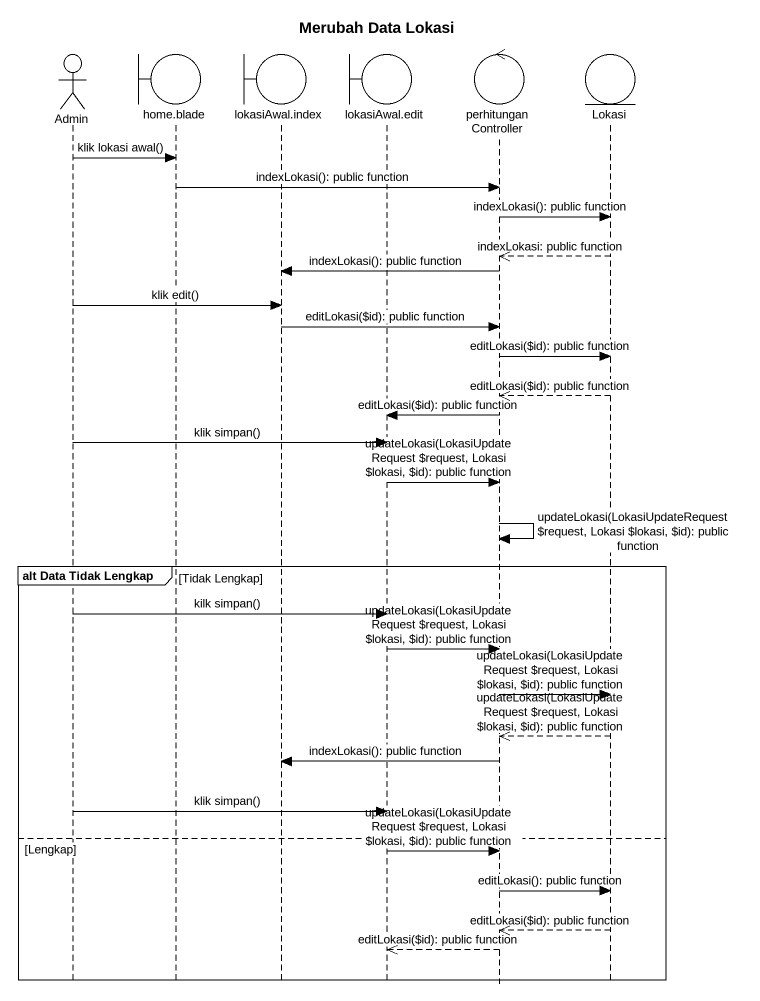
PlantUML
@startuml
title Merubah Data Lokasi
hide footbox
actor Admin
boundary "home.blade" as home_blade
boundary "lokasiAwal.index" as lokasiAwal_index
boundary "lokasiAwal.edit" as lokasiAwal_edit
control perhitunganController
entity Lokasi

Admin -> home_blade : klik lokasi awal()
home_blade -> perhitunganController : indexLokasi(): public function
perhitunganController -> Lokasi : indexLokasi(): public function
Lokasi -->> perhitunganController : indexLokasi: public function
perhitunganController -> lokasiAwal_index : indexLokasi(): public function
Admin -> lokasiAwal_index : klik edit()
lokasiAwal_index -> perhitunganController : editLokasi(~$id): public function
perhitunganController -> Lokasi : editLokasi(~$id): public function
Lokasi -->> perhitunganController : editLokasi(~$id): public function
perhitunganController -> lokasiAwal_edit : editLokasi(~$id): public function
Admin -> lokasiAwal_edit : klik simpan()
lokasiAwal_edit -> perhitunganController : updateLokasi(LokasiUpdateRequest ~$request, Lokasi ~$lokasi, ~$id): public function
perhitunganController -> perhitunganController : updateLokasi(LokasiUpdateRequest ~$request, Lokasi ~$lokasi, ~$id): public function
group alt Data Tidak Lengkap [Tidak Lengkap]
  Admin -> lokasiAwal_edit : kilk simpan()
  lokasiAwal_edit -> perhitunganController : updateLokasi(LokasiUpdateRequest ~$request, Lokasi ~$lokasi, ~$id): public function
  perhitunganController -> Lokasi : updateLokasi(LokasiUpdateRequest ~$request, Lokasi ~$lokasi, ~$id): public function
  Lokasi -->> perhitunganController : updateLokasi(LokasiUpdateRequest ~$request, Lokasi ~$lokasi, ~$id): public function
  perhitunganController -> lokasiAwal_index : indexLokasi(): public function
  Admin -> lokasiAwal_edit : klik simpan()
else Lengkap
  lokasiAwal_edit -> perhitunganController : updateLokasi(LokasiUpdateRequest ~$request, Lokasi ~$lokasi, ~$id): public function
  perhitunganController -> Lokasi : editLokasi(): public function
  Lokasi -->> perhitunganController : editLokasi(~$id): public function
  perhitunganController -->> lokasiAwal_edit : editLokasi(~$id): public function
end
@enduml
